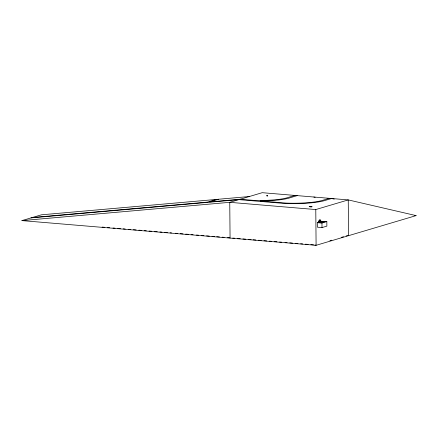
<?xml version="1.0" encoding="UTF-8"?>
<svg xmlns="http://www.w3.org/2000/svg" width="438" height="438" viewBox="0 0 438 438"><rect width="100%" height="100%" fill="white"/><g stroke="black" fill="none" stroke-linecap="round" stroke-linejoin="round"><path stroke-width="0.66" d="M266.895 195.89L267.536 195.901L266.923 195.879L266.917 195.556L267.525 195.562L266.917 195.556M21.9 220.604L229.758 202.329L262.231 192.687L348.248 199.909L416.1 215.611L316.094 245.313L21.9 220.604L41.38 214.817L249.244 196.542M216.41 199.432L207.338 202.126L32.308 217.516M218.639 199.235L209.567 201.929L240.166 199.241L253.93 200.396A30.052 4.906 -0.5 0 0 288.434 197.363L294.933 195.436M297.227 195.627L290.728 197.554A31.914 5.212 -0.5 0 1 263.977 200.878L260.205 200.922L286.091 203.095A31.027 5.07 -0.5 0 0 322.811 200.248L329.305 198.321L330.619 198.628M230.07 238.091L229.758 202.329L315.782 209.556L348.248 199.909L348.56 235.671L347.422 235.573M229.534 237.796L227.53 237.62M321.596 221.382L326.83 221.579L326.868 226.128L322.001 227.574L317.413 227.191L317.375 222.635L321.465 222.734L325.034 221.672L321.596 221.382L321.607 222.685M317.375 222.635L321.963 223.024L326.83 221.579M314.927 245.214L315.601 245.023M329.863 240.78L331.812 240.199M341.552 237.308L343.501 236.728M346.124 235.962L346.776 235.77M30.999 217.905L238.858 199.629L284.782 203.484A33.978 5.552 -0.5 0 0 325.105 200.44L331.599 198.513L334.26 199.126M414.77 215.501L416.1 215.611M102.114 227.087L104.835 227.317M107.556 227.541L109.599 227.716M112.999 228.001L115.041 228.171M117.762 228.401L120.483 228.631M123.204 228.855L125.246 229.03M128.646 229.315L130.688 229.485M133.409 229.715L136.13 229.945M138.851 230.174L141.573 230.399M144.294 230.629L146.336 230.799M149.057 231.029L151.778 231.259M154.499 231.488L157.22 231.713M159.941 231.943L161.983 232.113M164.704 232.343L167.425 232.573M170.147 232.802L171.51 232.912M175.556 233.257L177.582 233.427M180.281 233.651L182.98 233.876M185.685 234.106L188.384 234.33M191.083 234.56L193.109 234.73M196.481 235.014L198.507 235.184M201.206 235.409L203.905 235.633M206.61 235.863L209.309 236.087M212.008 236.317L214.708 236.542M216.733 236.712L219.433 236.942M222.132 237.166L224.157 237.336M232.759 238.069L234.795 238.239M237.511 238.464L240.227 238.694M242.942 238.924L245.658 239.148M248.373 239.378L251.089 239.608M253.126 239.778L255.841 240.008M258.551 240.232L261.267 240.462M263.983 240.692L266.698 240.916M269.414 241.146L271.45 241.316M274.166 241.546L276.882 241.771M279.597 242L281.634 242.17M285.029 242.455L287.065 242.63M289.781 242.855L292.496 243.085M295.212 243.314L297.928 243.539M300.643 243.769L302.68 243.939M305.395 244.169L308.111 244.393M310.827 244.623L313.542 244.853M313.843 197.023L315.174 197.33M321.963 223.024L322.001 227.574M315.782 209.556L316.094 245.313M267.366 195.529L267.372 195.857M318.979 221.48A1.648 0.794 -85.7 0 1 318.809 222.723M319.072 222.756A1.648 0.794 -85.7 0 1 319.937 220.336A1.648 0.794 -85.7 0 1 320.446 222.843M318.941 222.904A1.851 0.903 -85.2 0 1 319.844 220.21A1.851 0.903 -85.2 0 1 320.611 222.652M318.7 222.504A2.305 1.111 -85.7 0 1 319.986 219.679A2.305 1.111 -85.7 0 1 320.846 222.641M309.212 206.61C312.343 207.804 313.843 205.74 309.212 206.61"/></g></svg>
